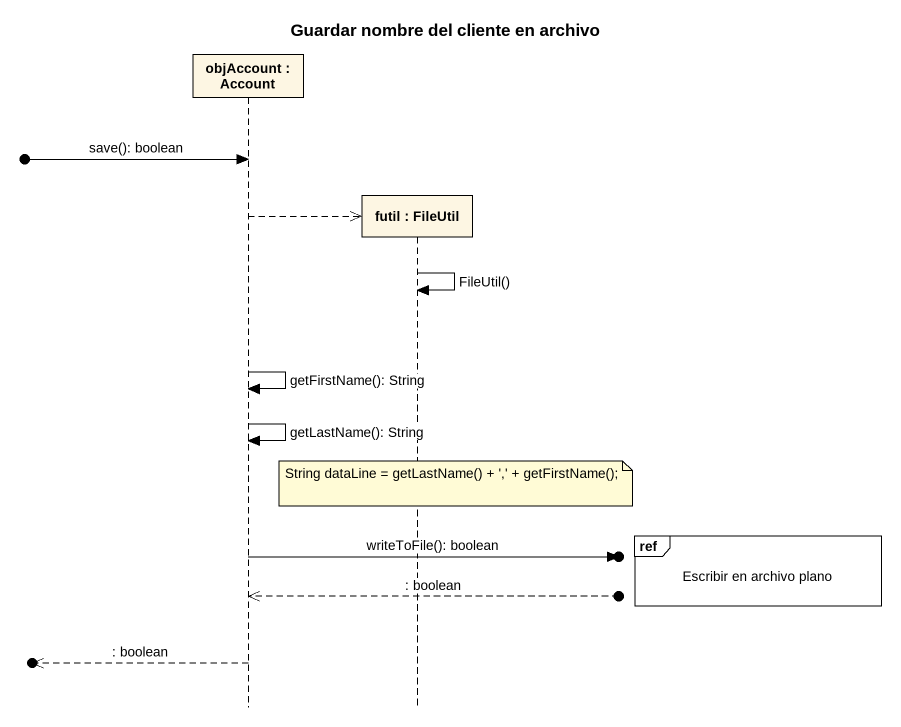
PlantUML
@startuml
title Guardar nombre del cliente en archivo
hide footbox
participant "objAccount : Account" as objAccount
participant "futil : FileUtil" as futil

[o-> objAccount : save(): boolean
objAccount -->> futil **
futil -> futil : FileUtil()
objAccount -> objAccount : getFirstName(): String
objAccount -> objAccount : getLastName(): String
note over futil : String dataLine = getLastName() + ',' + getFirstName();
ref over futil : Escribir en archivo plano
objAccount ->o] : writeToFile(): boolean
objAccount <<--o] : : boolean
[o<<-- objAccount : : boolean
@enduml
